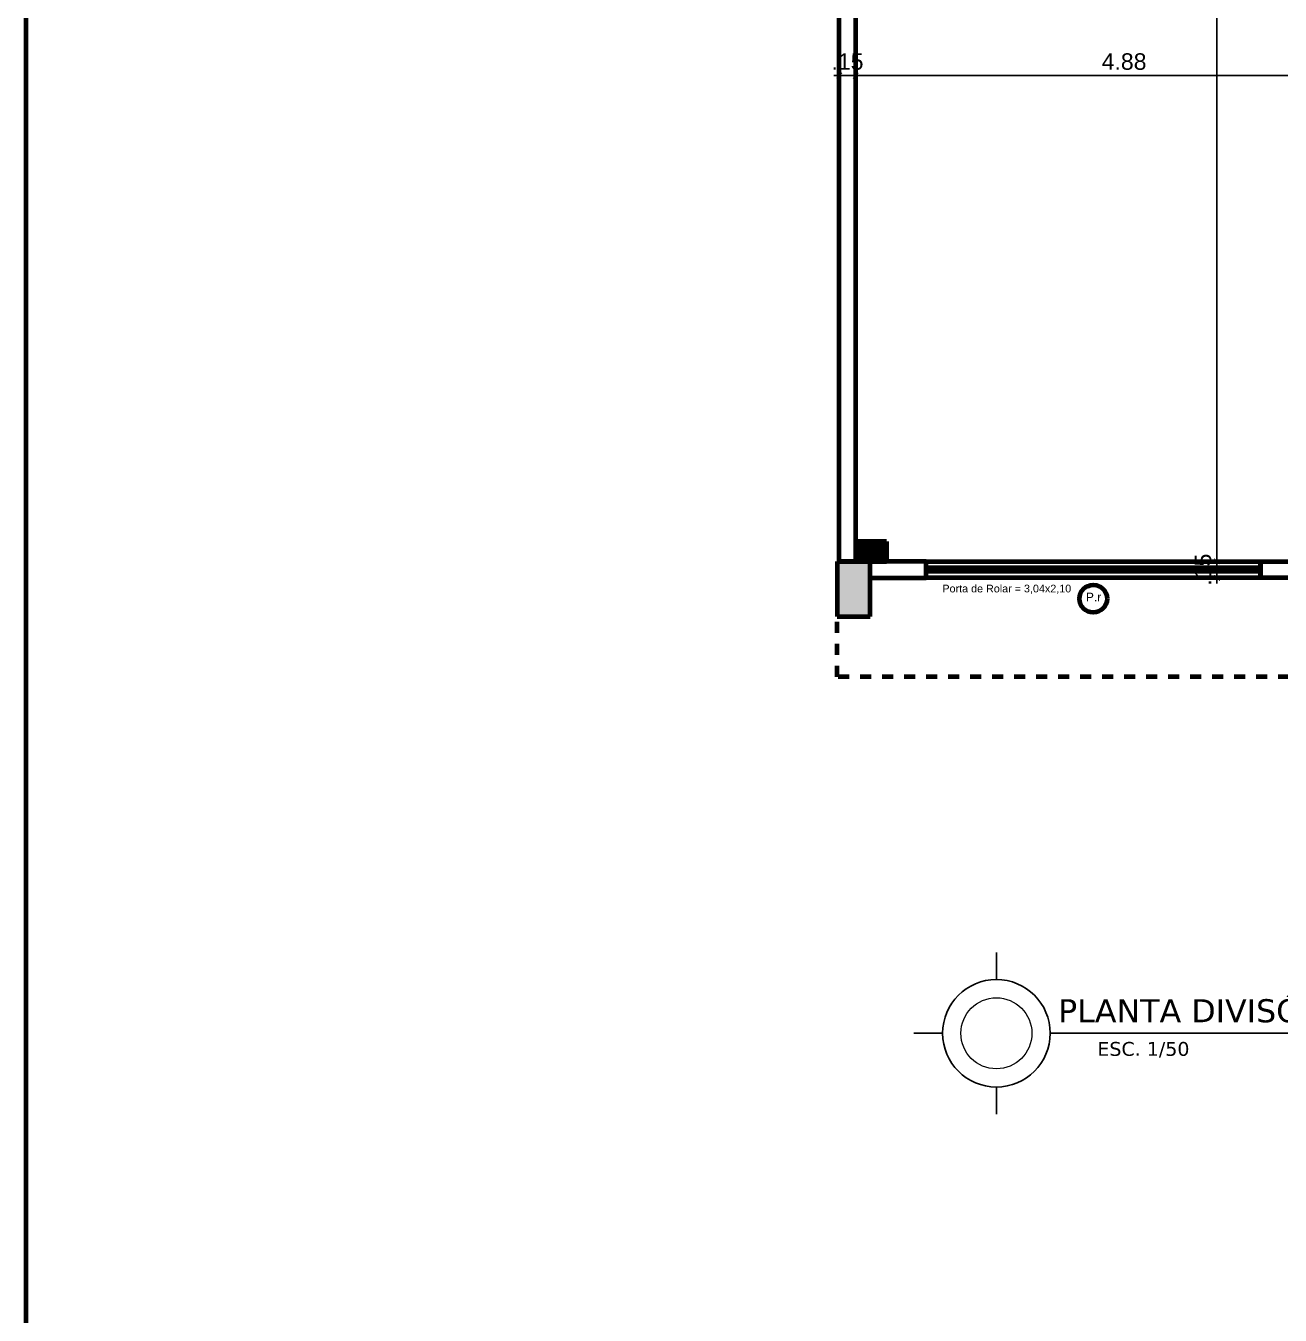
# Model space of a CAD drawing. Header units: metres. Extents: x -15851 to -15710, y 6781 to 6850.
# Drawn here: x -15756.58 to -15745.17, y 6815.63 to 6827.36 of the extents above; entities that cross this region are included whole.
import ezdxf

# ---------------------------------------------------------------- set-up
doc = ezdxf.new("R2010")
doc.units = ezdxf.units.M
doc.linetypes.add('HIDDEN', pattern=[0.375, 0.25, -0.125])
doc.layers.add('3', color=3, linetype='Continuous')
doc.layers.add('TEXTO', color=7, linetype='Continuous')
for name, color, linetype, lineweight in [('BANCADA', 152, 'Continuous', 30), ('cota', 18, 'Continuous', 9), ('Linha 2', 2, 'Continuous', 20), ('parede', 8, 'Continuous', 80)]:
    doc.layers.add(name, color=color, linetype=linetype, lineweight=lineweight)
doc.styles.add('AMBI', font='arial.ttf')
doc.styles.add('arial', font='arial.ttf')
doc.styles.add('VERDANA', font='verdana.ttf')
doc.dimstyles.new('1-50', dxfattribs={"dimtxt": 0.15, "dimasz": 0.05, "dimexe": 0.1, "dimexo": 0.15, "dimgap": 0.05, "dimtad": 1, "dimzin": 4, "dimdsep": 46, "dimtxsty": 'arial', "dimblk": 'ARCHTICK', "dimcen": 0, "dimdle": 0.08, "dimclrd": 256, "dimclre": 256, "dimclrt": 256, "dimadec": 1, "dimazin": 0, "dimtfac": 1, "dimtix": 1, "dimtmove": 0, "dimatfit": 0, "dimldrblk": 'ARCHTICK', "dimfxl": 1, "dimtolj": 1, "dimarcsym": 0})

# ---------------------------------------------------------------- blocks, each defined once
blk = doc.blocks.new('_ArchTick')
at = {"color": 0, "linetype": 'ByBlock', "const_width": 0.15}
blk.add_lwpolyline([(-0.5, -0.5), (0.5, 0.5)], dxfattribs=at)
blk = doc.blocks.new('*D249')
at = {"layer": 'cota', "lineweight": -2, "transparency": 16777216}
for p, q in [((-15749.181, 6826.858), (-15749.181, 6827.006)), ((-15749.031, 6826.858), (-15749.031, 6827.006)), ((-15749.181, 6826.906), (-15749.231, 6826.906)), ((-15749.181, 6826.906), (-15749.031, 6826.906)), ((-15749.031, 6826.906), (-15748.981, 6826.906))]:
    blk.add_line(p, q, dxfattribs=at)
at = {"layer": 'Defpoints', "color": 0, "transparency": 16777216}
for p in [(-15749.031, 6826.906), (-15749.181, 6826.708), (-15749.031, 6826.708)]:
    blk.add_point(p, dxfattribs=at)
at = {"layer": 'cota', "lineweight": -2, "transparency": 16777216, "xscale": 0.05, "yscale": 0.05, "zscale": 0.05}
blk.add_blockref('_ArchTick', (-15749.181, 6826.906), dxfattribs=at)
at = {"layer": 'cota', "lineweight": -2, "transparency": 16777216, "xscale": 0.05, "yscale": 0.05, "zscale": 0.05, "rotation": 180}
blk.add_blockref('_ArchTick', (-15749.031, 6826.906), dxfattribs=at)
at = {"layer": 'cota', "transparency": 16777216, "insert": (-15749.106, 6827.033), "char_height": 0.15, "attachment_point": 5, "style": 'arial'}
blk.add_mtext('\\A1;.15', dxfattribs=at)
blk = doc.blocks.new('*D250')
at = {"layer": 'cota', "lineweight": -2, "transparency": 16777216}
for p, q in [((-15749.031, 6826.858), (-15749.031, 6827.006)), ((-15744.151, 6826.858), (-15744.151, 6827.006)), ((-15749.111, 6826.906), (-15744.071, 6826.906))]:
    blk.add_line(p, q, dxfattribs=at)
at = {"layer": 'Defpoints', "color": 0, "transparency": 16777216}
for p in [(-15744.151, 6826.906), (-15749.031, 6826.708), (-15744.151, 6826.708)]:
    blk.add_point(p, dxfattribs=at)
at = {"layer": 'cota', "lineweight": -2, "transparency": 16777216, "xscale": 0.05, "yscale": 0.05, "zscale": 0.05, "rotation": 180}
blk.add_blockref('_ArchTick', (-15749.031, 6826.906), dxfattribs=at)
at = {"layer": 'cota', "lineweight": -2, "transparency": 16777216, "xscale": 0.05, "yscale": 0.05, "zscale": 0.05}
blk.add_blockref('_ArchTick', (-15744.151, 6826.906), dxfattribs=at)
at = {"layer": 'cota', "transparency": 16777216, "insert": (-15746.591, 6827.033), "char_height": 0.15, "attachment_point": 5, "style": 'arial'}
blk.add_mtext('\\A1;4.88', dxfattribs=at)
blk = doc.blocks.new('*D262')
at = {"layer": 'cota', "lineweight": -2, "transparency": 16777216}
for p, q in [((-15745.738, 6822.489), (-15745.846, 6822.489)), ((-15745.746, 6822.489), (-15745.746, 6822.539)), ((-15745.746, 6822.339), (-15745.746, 6822.489)), ((-15745.738, 6822.339), (-15745.846, 6822.339)), ((-15745.746, 6822.339), (-15745.746, 6822.289))]:
    blk.add_line(p, q, dxfattribs=at)
at = {"layer": 'Defpoints', "color": 0, "transparency": 16777216}
for p in [(-15745.746, 6822.489), (-15745.588, 6822.489), (-15745.588, 6822.339)]:
    blk.add_point(p, dxfattribs=at)
at = {"layer": 'cota', "lineweight": -2, "transparency": 16777216, "xscale": 0.05, "yscale": 0.05, "zscale": 0.05}
for p, rotation in [((-15745.746, 6822.489), 270), ((-15745.746, 6822.339), 90)]:
    blk.add_blockref('_ArchTick', p, dxfattribs=dict(at, rotation=rotation))
at = {"layer": 'cota', "transparency": 16777216, "insert": (-15745.872, 6822.414), "char_height": 0.15, "attachment_point": 5, "rotation": 90, "style": 'arial'}
blk.add_mtext('\\A1;.15', dxfattribs=at)
blk = doc.blocks.new('*D263')
at = {"layer": 'cota', "lineweight": -2, "transparency": 16777216}
for p, q in [((-15745.738, 6834.649), (-15745.846, 6834.649)), ((-15745.746, 6822.409), (-15745.746, 6834.729)), ((-15745.738, 6822.489), (-15745.846, 6822.489))]:
    blk.add_line(p, q, dxfattribs=at)
at = {"layer": 'Defpoints', "color": 0, "transparency": 16777216}
for p in [(-15745.746, 6834.649), (-15745.588, 6834.649), (-15745.588, 6822.489)]:
    blk.add_point(p, dxfattribs=at)
at = {"layer": 'cota', "lineweight": -2, "transparency": 16777216, "xscale": 0.05, "yscale": 0.05, "zscale": 0.05}
for p, rotation in [((-15745.746, 6834.649), 90), ((-15745.746, 6822.489), 270)]:
    blk.add_blockref('_ArchTick', p, dxfattribs=dict(at, rotation=rotation))
at = {"layer": 'cota', "transparency": 16777216, "insert": (-15745.872, 6828.569), "char_height": 0.15, "attachment_point": 5, "rotation": 90, "style": 'arial'}
blk.add_mtext('\\A1;12.16', dxfattribs=at)
blk = doc.blocks.new('flksdf')
at = {"layer": 'parede'}
h = blk.add_hatch(color=256, dxfattribs=at)
h.paths.add_polyline_path([(-15678.417, 6819.439), (-15678.717, 6819.439), (-15678.717, 6819.239), (-15678.417, 6819.239)])
h.paths.add_polyline_path([(-15683.047, 6819.439), (-15683.347, 6819.439), (-15683.347, 6819.239), (-15683.047, 6819.239)])
h.paths.add_polyline_path([(-15685.737, 6819.439), (-15686.037, 6819.439), (-15686.037, 6819.239), (-15685.737, 6819.239)])
h.paths.add_polyline_path([(-15687.827, 6822.489), (-15688.127, 6822.489), (-15688.127, 6821.989), (-15687.827, 6821.989)])
h.paths.add_polyline_path([(-15692.607, 6822.489), (-15692.907, 6822.489), (-15692.907, 6821.989), (-15692.607, 6821.989)])
h.paths.add_polyline_path([(-15697.387, 6822.489), (-15697.687, 6822.489), (-15697.687, 6821.989), (-15697.387, 6821.989)])
h.paths.add_polyline_path([(-15697.387, 6828.589), (-15697.687, 6828.589), (-15697.687, 6828.089), (-15697.387, 6828.089)])
h.paths.add_polyline_path([(-15692.607, 6828.589), (-15692.907, 6828.589), (-15692.907, 6828.089), (-15692.607, 6828.089)])
h.paths.add_polyline_path([(-15687.827, 6828.589), (-15688.127, 6828.589), (-15688.127, 6828.089), (-15687.827, 6828.089)])
h.paths.add_polyline_path([(-15683.047, 6828.589), (-15683.347, 6828.589), (-15683.347, 6828.089), (-15683.047, 6828.089)])
h.paths.add_polyline_path([(-15678.267, 6828.589), (-15678.567, 6828.589), (-15678.567, 6828.089), (-15678.267, 6828.089)])
h.paths.add_polyline_path([(-15678.267, 6822.489), (-15678.567, 6822.489), (-15678.567, 6821.989), (-15678.267, 6821.989)])
h.paths.add_polyline_path([(-15673.487, 6822.489), (-15673.787, 6822.489), (-15673.787, 6821.989), (-15673.487, 6821.989)])
h.paths.add_polyline_path([(-15673.487, 6828.589), (-15673.787, 6828.589), (-15673.787, 6828.089), (-15673.487, 6828.089)])
h.paths.add_polyline_path([(-15673.487, 6834.819), (-15673.787, 6834.819), (-15673.787, 6834.319), (-15673.487, 6834.319)])
h.paths.add_polyline_path([(-15678.267, 6834.819), (-15678.567, 6834.819), (-15678.567, 6834.319), (-15678.267, 6834.319)])
h.paths.add_polyline_path([(-15680.597, 6832.839), (-15680.897, 6832.839), (-15680.897, 6832.639), (-15680.597, 6832.639)])
h.paths.add_polyline_path([(-15683.162, 6834.819), (-15683.462, 6834.819), (-15683.462, 6834.319), (-15683.162, 6834.319)])
h.paths.add_polyline_path([(-15687.632, 6834.819), (-15687.932, 6834.819), (-15687.932, 6834.319), (-15687.632, 6834.319)])
h.paths.add_polyline_path([(-15685.437, 6832.839), (-15685.737, 6832.839), (-15685.737, 6832.639), (-15685.437, 6832.639)])
h.paths.add_polyline_path([(-15690.277, 6832.839), (-15690.577, 6832.839), (-15690.577, 6832.639), (-15690.277, 6832.639)])
h.paths.add_polyline_path([(-15692.607, 6834.819), (-15692.907, 6834.819), (-15692.907, 6834.319), (-15692.607, 6834.319)])
h.paths.add_polyline_path([(-15697.387, 6834.819), (-15697.687, 6834.819), (-15697.687, 6834.319), (-15697.387, 6834.319)])
h.paths.add_polyline_path([(-15692.257, 6838.269), (-15692.657, 6838.269), (-15692.657, 6838.069), (-15692.257, 6838.069)])
h.paths.add_polyline_path([(-15687.777, 6838.269), (-15688.177, 6838.269), (-15688.177, 6838.069), (-15687.777, 6838.069)])
h.paths.add_polyline_path([(-15682.997, 6838.269), (-15683.397, 6838.269), (-15683.397, 6838.069), (-15682.997, 6838.069)])
h.paths.add_polyline_path([(-15678.527, 6838.269), (-15678.927, 6838.269), (-15678.927, 6838.069), (-15678.527, 6838.069)])
for p, q in [((-15697.667, 6822.489), (-15697.667, 6828.089)), ((-15697.517, 6822.489), (-15697.517, 6828.089)), ((-15697.517, 6822.489), (-15697.517, 6822.669)), ((-15697.517, 6822.669), (-15697.237, 6822.669)), ((-15697.237, 6822.669), (-15697.517, 6822.669)), ((-15697.517, 6822.669), (-15697.517, 6822.489)), ((-15697.237, 6822.669), (-15697.237, 6822.489)), ((-15697.237, 6822.489), (-15697.237, 6822.669)), ((-15697.687, 6822.489), (-15697.387, 6822.489)), ((-15697.387, 6822.489), (-15697.687, 6822.489)), ((-15697.687, 6822.489), (-15697.687, 6821.989)), ((-15697.237, 6822.489), (-15697.517, 6822.489)), ((-15697.517, 6822.489), (-15697.237, 6822.489)), ((-15696.877, 6822.489), (-15697.387, 6822.489)), ((-15697.387, 6821.989), (-15697.387, 6822.489)), ((-15696.877, 6822.339), (-15696.877, 6822.489)), ((-15696.877, 6822.339), (-15696.877, 6822.489)), ((-15696.877, 6822.489), (-15693.837, 6822.489)), ((-15693.837, 6822.339), (-15693.837, 6822.489)), ((-15693.837, 6822.489), (-15692.907, 6822.489)), ((-15693.837, 6822.489), (-15693.837, 6822.339)), ((-15697.387, 6822.339), (-15696.877, 6822.339)), ((-15693.837, 6822.429), (-15696.877, 6822.429)), ((-15696.877, 6822.429), (-15696.877, 6822.399)), ((-15696.877, 6822.399), (-15693.837, 6822.399)), ((-15693.837, 6822.339), (-15696.877, 6822.339)), ((-15693.837, 6822.399), (-15693.837, 6822.429)), ((-15692.907, 6822.339), (-15693.837, 6822.339)), ((-15697.687, 6821.989), (-15697.387, 6821.989))]:
    blk.add_line(p, q, dxfattribs=at)
at = {"layer": 'parede', "linetype": 'Continuous'}
for p, q in [((-15697.517, 6822.668), (-15697.516, 6822.669)), ((-15697.517, 6822.625), (-15697.474, 6822.669)), ((-15697.517, 6822.583), (-15697.431, 6822.669)), ((-15697.517, 6822.54), (-15697.389, 6822.669)), ((-15697.517, 6822.498), (-15697.347, 6822.669)), ((-15697.484, 6822.489), (-15697.304, 6822.669)), ((-15697.442, 6822.489), (-15697.262, 6822.669)), ((-15697.399, 6822.489), (-15697.237, 6822.651)), ((-15697.357, 6822.489), (-15697.237, 6822.608)), ((-15697.314, 6822.489), (-15697.237, 6822.566)), ((-15697.272, 6822.489), (-15697.237, 6822.523))]:
    blk.add_line(p, q, dxfattribs=at)
at = {"layer": 'parede', "linetype": 'HIDDEN', "ltscale": 0.15}
for p, q in [((-15697.687, 6821.439), (-15697.687, 6821.989)), ((-15687.977, 6821.439), (-15697.687, 6821.439))]:
    blk.add_line(p, q, dxfattribs=at)
at = {"layer": 'parede'}
blk.add_circle((-15695.357, 6822.15), 0.125, dxfattribs=at)
at = {"layer": 'parede', "style": 'AMBI'}
blk.add_text('Porta de Rolar = 3,04x2,10', height=0.07, dxfattribs=at).set_placement((-15696.729, 6822.207))
blk.add_text('P.r', height=0.0783, rotation=360, dxfattribs=at).set_placement((-15695.424, 6822.126))

msp = doc.modelspace()

# ---------------------------------------------------------------- linework, layer by layer
at = {"layer": '3'}
for p, q in [((-15747.752, 6818.687), (-15747.752, 6818.932)), ((-15748.242, 6818.198), (-15748.503, 6818.198)), ((-15747.263, 6818.198), (-15742.053, 6818.198)), ((-15747.752, 6817.708), (-15747.752, 6817.464))]:
    msp.add_line(p, q, dxfattribs=at)
msp.add_circle((-15747.752, 6818.198), 0.489, dxfattribs=at)
at = {"layer": 'Linha 2'}
msp.add_circle((-15747.752, 6818.198), 0.323, dxfattribs=at)
at = {"layer": 'parede', "color": 1, "linetype": 'ByBlock'}
msp.add_lwpolyline([(-15756.578, 6781.303), (-15709.565, 6781.303), (-15709.565, 6843.621), (-15756.578, 6843.621)], close=True, dxfattribs=at)

# ---------------------------------------------------------------- block references
at = {"layer": 'BANCADA'}
msp.add_blockref('flksdf', (-51.514, 0), dxfattribs=at)

# ---------------------------------------------------------------- texts
at = {"layer": 'TEXTO', "linetype": 'Continuous', "style": 'VERDANA'}
for s, height, p in [('PLANTA DIVISÓRIAS PAV. TÉRREO', 0.21, (-15747.191, 6818.298)), ('ESC. 1/50', 0.126, (-15746.834, 6817.993))]:
    msp.add_text(s, height=height, dxfattribs=at).set_placement(p)

# ---------------------------------------------------------------- dimensions: what is measured, and where the dimension line sits
at = {"layer": 'cota'}
dim = msp.add_linear_dim(base=(-15745.746, 6834.649), p1=(-15745.588, 6822.489), p2=(-15745.588, 6834.649), angle=90, dimstyle='1-50', override={"dimtmove": 1}, dxfattribs=at)
dim.commit()
dim.dimension.update_dxf_attribs({"geometry": '*D263', "text_midpoint": (-15745.872, 6828.569)})
dim = msp.add_linear_dim(base=(-15749.031, 6826.906), p1=(-15749.181, 6826.708), p2=(-15749.031, 6826.708), dimstyle='1-50', dxfattribs=at)
dim.commit()
dim.dimension.update_dxf_attribs({"geometry": '*D249', "text_midpoint": (-15749.106, 6827.033)})
dim = msp.add_linear_dim(base=(-15744.151, 6826.906), p1=(-15749.031, 6826.708), p2=(-15744.151, 6826.708), dimstyle='1-50', override={"dimtmove": 1}, dxfattribs=at)
dim.commit()
dim.dimension.update_dxf_attribs({"geometry": '*D250', "text_midpoint": (-15746.591, 6827.033)})
dim = msp.add_linear_dim(base=(-15745.746, 6822.489), p1=(-15745.588, 6822.339), p2=(-15745.588, 6822.489), angle=90, dimstyle='1-50', dxfattribs=at)
dim.commit()
dim.dimension.update_dxf_attribs({"geometry": '*D262', "text_midpoint": (-15745.872, 6822.414)})

doc.saveas('drawing.dxf')
